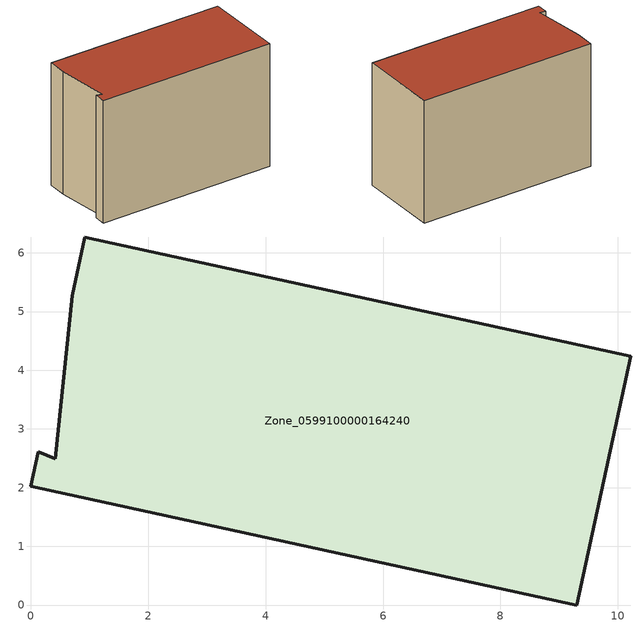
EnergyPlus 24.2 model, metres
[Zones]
Zone_0599100000164240
 floor ground (C_G): 0,2.02 0.13,2.61 0.41,2.49 0.7,5.27 0.92,6.27 10.22,4.24 9.3,0 z0
 wall outside (C_F): 0.7,5.27 0.41,2.49 0.13,2.61 0,2.02 9.3,0 10.22,4.24 0.92,6.27 0.7,5.27 z0:6.65
 roof outside (C_R): 0.13,2.61 0,2.02 9.3,0 10.22,4.24 0.92,6.27 0.7,5.27 0.41,2.49 z6.65
[BUILDING]
Pand.0599100000164240: North Axis=0; Terrain=City; Loads Convergence Tolerance Value=0.04; Temperature Convergence Tolerance Value=0.4; Solar Distribution=FullExterior; Maximum Number of Warmup Days=25; Minimum Number of Warmup Days=1
[Site:Location]
Rotterdam.The.Hague.AP_ZH_NLD Design_Conditions: Latitude=51.96; Longitude=4.45; Time Zone=1; Elevation=-4.5
[SITE:GROUNDTEMPERATURE:BUILDINGSURFACE]
18, 18, 18, 18, 18, 18, 18, 18, 18, 18, 18, 18
[MATERIAL] Thermal Absorptance=0.9; Solar Absorptance=0.7; Visible Absorptance=0.7
Name | Roughness | Thickness | Conductivity | Density | Specific Heat
G.TI.1946-1964 | MediumSmooth | 0.15 | 1 | 540 | 1210
F.TI.1946-1964 | Rough | 0.3 | 0.857143 | 1920 | 840
R.TI.1946-1964 | MediumRough | 0.2 | 0.277778 | 1500 | 1000
[CONSTRUCTION]
C_G: G.TI.1946-1964
C_F: F.TI.1946-1964
C_R: R.TI.1946-1964
[ZONE]
Zone_0599100000164240: Type=1; Multiplier=1; Ceiling Height=Autocalculate; Volume=Autocalculate; Floor Area=autocalculate; Part of Total Floor Area=Yes
[ZONEINFILTRATION:DESIGNFLOWRATE]
Infil_Zone_0599100000164240: Zone or ZoneList or Space or SpaceList=Zone_0599100000164240; Schedule=AlwaysOn; Design Flow Rate Calculation Method=Flow/Area; Flow Rate per Floor Area=0.003; Constant Term Coefficient=1; Temperature Term Coefficient=0; Velocity Term Coefficient=0; Velocity Squared Term Coefficient=0
[HVACTEMPLATE:ZONE:IDEALLOADSAIRSYSTEM]
Zone_0599100000164240: Maximum Heating Supply Air Temperature=50; Minimum Cooling Supply Air Temperature=13; Maximum Heating Supply Air Humidity Ratio=0.0156; Minimum Cooling Supply Air Humidity Ratio=0.0077; Heating Limit=NoLimit; Cooling Limit=NoLimit; Dehumidification Control Type=ConstantSensibleHeatRatio; Cooling Sensible Heat Ratio=0.7; Dehumidification Setpoint=60; Humidification Control Type=None; Humidification Setpoint=30; Outdoor Air Method=None; Outdoor Air Flow Rate per Person=0.00944; Outdoor Air Flow Rate per Zone Floor Area=0; Outdoor Air Flow Rate per Zone=0; Demand Controlled Ventilation Type=None; Outdoor Air Economizer Type=NoEconomizer; Heat Recovery Type=None; Sensible Heat Recovery Effectiveness=0.7; Latent Heat Recovery Effectiveness=0.65
[ZONECONTROL:THERMOSTAT]
ThermostatControl_Zone_0599100000164240: Zone or ZoneList=Zone_0599100000164240; Control Type Schedule=DualSetpointControlType; Control 1=Thermostat_Zone_0599100000164240; Temperature Difference Between Cutout And Setpoint=0
[THERMOSTATSETPOINT:DUALSETPOINT]
Thermostat_Zone_0599100000164240: Heating Setpoint Temperature Schedule=HeatingSetpoint_Zone_0599100000164240; Cooling Setpoint Temperature Schedule=CoolingSetpoint_Zone_0599100000164240
[SCHEDULE:COMPACT]
HeatingSetpoint_Zone_0599100000164240: Through: 12/31, For: AllDays, Until: 24:00, 21
CoolingSetpoint_Zone_0599100000164240: Through: 12/31, For: AllDays, Until: 24:00, 24
DualSetpointControlType: Through: 12/31, For: AllDays, Until: 24:00, 4
AlwaysOn: Through: 12/31, For: AllDays, Until: 24:00, 1
